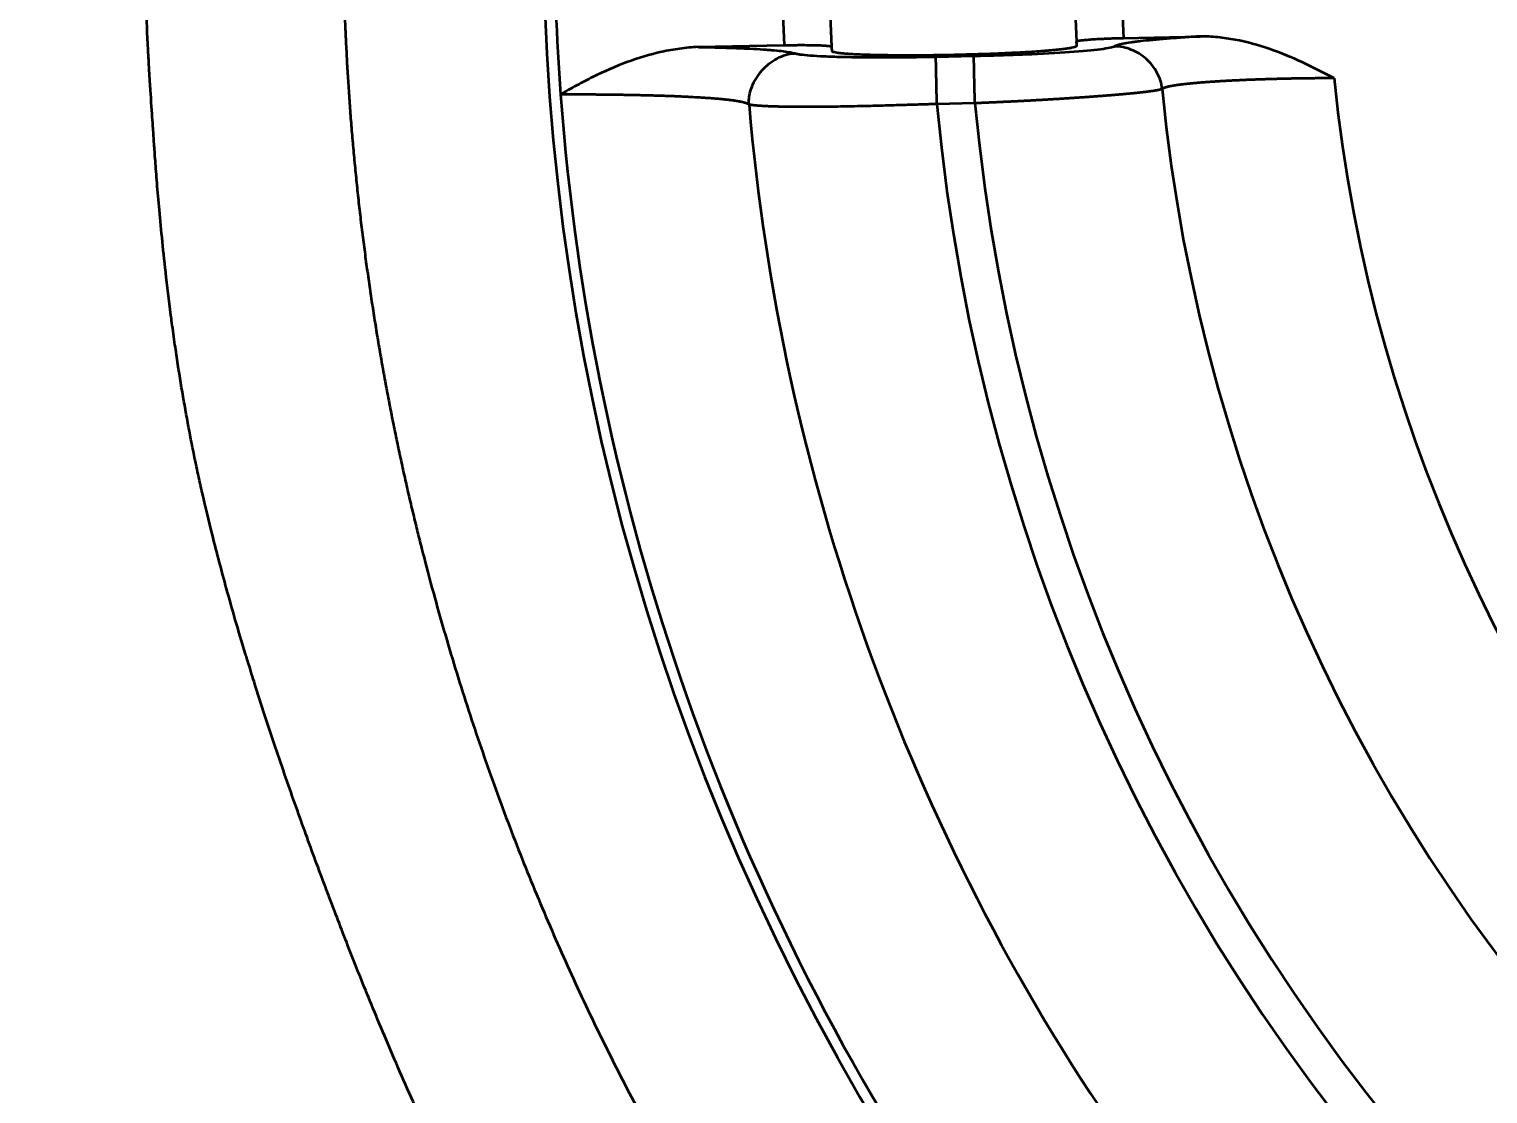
# Model space of a CAD drawing. Header units: millimetres. Extents: x -742 to 742, y -525 to 525.
# Drawn here: x -365.66 to -319.22, y 110.89 to 144.8 of the extents above; entities that cross this region are included whole.
import ezdxf

# ---------------------------------------------------------------- set-up
doc = ezdxf.new("R2010")
doc.units = ezdxf.units.MM
doc.layers.get('0').update_dxf_attribs({"lineweight": 18})
doc.layers.add('尺寸线层', color=3, linetype='Continuous', lineweight=18)
doc.layers.add('粗实线层', color=7, linetype='Continuous', lineweight=35)
doc.styles.add('标准', font='', dxfattribs={"width": 0.667})
doc.styles.get('标准').set_extended_font_data('宋体')
doc.dimstyles.new('标准', dxfattribs={"dimscale": 3, "dimtxt": 3.5, "dimasz": 4, "dimexe": 2, "dimexo": 0, "dimtad": 1, "dimdsep": 46, "dimtxsty": '标准', "dimblk": '_CAXARROW', "dimcen": 0, "dimdle": 6, "dimazin": 2, "dimtfac": 0.707107, "dimtdec": 3, "dimtmove": 2, "dimatfit": 3, "dimfxl": 1, "dimfrac": 2, "dimtolj": 1, "dimarcsym": 1})

# ---------------------------------------------------------------- blocks, each defined once
blk = doc.blocks.new('*X10')
at = {"layer": '尺寸线层', "color": 0, "lineweight": 18}
blk.add_line((-474.916, -11.807), (-474.916, -103.314), dxfattribs=at)
at = {"layer": '尺寸线层', "color": 0, "lineweight": 18, "insert": (-481.954, -93.015), "char_height": 10.5, "width": 41.19614, "attachment_point": 5, "rotation": 90, "line_spacing_factor": 1.15057, "style": '标准'}
blk.add_mtext('\\T1.1;-200', dxfattribs=at)
blk = doc.blocks.new('_CAXARROW')
blk.add_hatch(color=0).paths.add_polyline_path([(0, 0), (-1, 0.125), (-1, -0.125)], flags=0)

msp = doc.modelspace()

# ---------------------------------------------------------------- linework, layer by layer
at = {"layer": '粗实线层'}
for p, q in [((-330.818, 144.52), (-328.379, 144.571)), ((-344.37, 144.234), (-341.62, 144.292)), ((-335.585, 143.94), (-336.794, 143.914)), ((-335.553, 142.442), (-336.763, 142.417))]:
    msp.add_line(p, q, dxfattribs=at)
for centre, radius, start, end in [((-274.93, 148.179), 74.366, 145.39137, 214.60863), ((-274.93, 148.179), 74.015, 175.82604, 184.23168), ((-274.93, 147.551), 66.77, 176.13891, 182.79768), ((-274.93, 147.551), 65.27, 175.99849, 182.90321), ((-274.93, 147.551), 57.47, 175.55819, 183.13304), ((-274.93, 147.551), 55.97, 175.5401, 183.1041), ((-274.93, 148.179), 49.433, 185.7365, 264.1572), ((-274.93, 148.179), 74.015, 184.23168, 214.60864), ((-274.93, 148.179), 54.914, 185.5189, 264.4437), ((-274.93, 148.179), 68.058, 184.86817, 214.60869), ((-274.93, 148.179), 62.101, 185.32368, 264.6836), ((-274.93, 148.179), 60.894, 185.4054, 264.59313)]:
    msp.add_arc(centre, radius, start, end, dxfattribs=at)
for points, degree, knots in [([(-353.191, 110.093), (-353.531, 110.841), (-353.846, 111.557), (-354.429, 112.92), (-354.698, 113.568), (-355.194, 114.793), (-355.422, 115.371), (-355.737, 116.184), (-355.838, 116.445), (-355.982, 116.825), (-356.053, 117.011), (-356.133, 117.222), (-356.172, 117.326), (-356.192, 117.378), (-356.402, 117.938), (-356.602, 118.476), (-357.015, 119.612), (-357.228, 120.21), (-357.664, 121.465), (-357.887, 122.123), (-358.225, 123.157), (-358.339, 123.509), (-358.51, 124.049), (-358.595, 124.323), (-358.695, 124.646), (-358.745, 124.809), (-358.77, 124.891), (-359.011, 125.682), (-359.202, 126.343), (-359.54, 127.569), (-359.688, 128.134), (-359.947, 129.163), (-360.058, 129.629), (-360.2, 130.251), (-360.243, 130.446), (-360.303, 130.719), (-360.331, 130.851), (-360.362, 130.997), (-360.377, 131.068), (-360.383, 131.098), (-360.522, 131.768), (-360.654, 132.466), (-360.848, 133.614), (-360.911, 134.014), (-361.004, 134.639), (-361.05, 134.958), (-361.102, 135.341), (-361.128, 135.535), (-361.141, 135.633), (-361.147, 135.682), (-361.212, 136.186), (-361.316, 137.047), (-361.437, 138.187), (-361.53, 139.177), (-361.601, 140.015), (-361.653, 140.701), (-361.69, 141.236), (-361.707, 141.49), (-361.717, 141.643), (-361.721, 141.71), (-361.725, 141.772), (-361.727, 141.799), (-361.728, 141.811), (-361.728, 141.817), (-361.744, 142.046), (-361.766, 142.353), (-361.804, 142.94), (-361.818, 143.157), (-361.839, 143.513), (-361.85, 143.7), (-361.862, 143.93), (-361.869, 144.049), (-361.872, 144.11), (-361.874, 144.14), (-361.9, 144.657), (-361.918, 145.1), (-361.936, 145.697), (-361.941, 145.886), (-361.946, 146.151), (-361.949, 146.28), (-361.951, 146.423), (-361.951, 146.493), (-361.952, 146.527), (-361.952, 146.544), (-361.956, 147.01), (-361.956, 147.683), (-361.944, 148.467), (-361.935, 148.86), (-361.929, 149.056), (-361.927, 149.154), (-361.925, 149.203), (-361.924, 149.227), (-361.91, 149.682), (-361.898, 150.147), (-361.877, 150.896), (-361.87, 151.155), (-361.859, 151.556), (-361.853, 151.76), (-361.846, 152.004), (-361.842, 152.127), (-361.84, 152.189), (-361.839, 152.22), (-361.821, 152.826), (-361.8, 153.33), (-361.758, 154.195), (-361.737, 154.556), (-361.702, 155.136), (-361.687, 155.355), (-361.672, 155.576), (-361.668, 155.632), (-361.664, 155.69), (-361.663, 155.712), (-361.662, 155.726), (-361.661, 155.73), (-361.661, 155.731), (-361.661, 155.732), (-361.661, 155.732), (-361.661, 155.732), (-361.661, 155.732), (-361.661, 155.732), (-361.661, 155.732), (-361.64, 156.002), (-361.587, 156.605), (-361.511, 157.329), (-361.421, 158.113), (-361.369, 158.536), (-361.279, 159.215), (-361.231, 159.566), (-361.168, 159.995), (-361.136, 160.214), (-361.119, 160.325), (-361.11, 160.381), (-361.106, 160.409), (-361.104, 160.423), (-361.103, 160.43), (-361.102, 160.433), (-361.102, 160.435), (-361.102, 160.436), (-361.102, 160.436), (-361.102, 160.436), (-360.914, 161.664), (-360.714, 162.807), (-360.312, 164.927), (-360.109, 165.903), (-359.863, 167.021), (-359.808, 167.267), (-359.753, 167.509), (-359.746, 167.539), (-359.745, 167.543), (-359.745, 167.544), (-359.745, 167.545), (-359.745, 167.546), (-359.744, 167.549), (-359.741, 167.561), (-359.735, 167.59), (-359.713, 167.686), (-359.661, 167.914), (-359.481, 168.683), (-359.037, 170.498), (-358.582, 172.161), (-358.096, 173.816), (-357.908, 174.435), (-357.711, 175.06), (-357.687, 175.138), (-357.684, 175.148), (-357.683, 175.149), (-357.683, 175.15), (-357.683, 175.15), (-357.683, 175.15), (-357.683, 175.15), (-357.682, 175.152), (-357.681, 175.155), (-357.678, 175.166), (-357.67, 175.191), (-357.641, 175.282), (-357.612, 175.373), (-357.536, 175.606), (-357.421, 175.961), (-357.198, 176.619), (-356.925, 177.403), (-356.597, 178.313), (-356.209, 179.345), (-355.908, 180.114), (-355.726, 180.568), (-355.703, 180.626), (-355.68, 180.684), (-355.677, 180.691), (-355.676, 180.692), (-355.676, 180.693), (-355.676, 180.694), (-355.675, 180.697), (-355.672, 180.703), (-355.663, 180.726), (-355.641, 180.78), (-355.567, 180.962), (-355.396, 181.382), (-355.243, 181.747), (-354.948, 182.448), (-354.762, 182.875), (-354.419, 183.653), (-354.261, 184.003), (-353.976, 184.628), (-353.848, 184.902), (-353.626, 185.375), (-353.437, 185.774), (-353.255, 186.148), (-353.205, 186.251), (-353.198, 186.265)], 3, [0, 0, 0, 0, 0.000481, 0.000481, 0.000962, 0.000962, 0.001443, 0.001443, 0.001684, 0.001684, 0.001804, 0.001804, 0.001894, 0.001894, 0.001894, 0.002405, 0.002405, 0.002886, 0.002886, 0.003367, 0.003367, 0.003608, 0.003608, 0.003728, 0.003728, 0.003818, 0.003818, 0.003818, 0.004329, 0.004329, 0.00481, 0.00481, 0.005291, 0.005291, 0.005532, 0.005532, 0.005652, 0.005652, 0.005742, 0.005742, 0.005742, 0.006734, 0.006734, 0.007215, 0.007215, 0.007456, 0.007576, 0.007576, 0.007666, 0.007666, 0.007666, 0.008177, 0.008658, 0.009139, 0.00962, 0.010101, 0.010582, 0.011064, 0.011064, 0.011304, 0.011424, 0.011424, 0.011514, 0.011514, 0.011514, 0.012507, 0.012507, 0.012988, 0.012988, 0.013228, 0.013348, 0.013348, 0.013439, 0.013439, 0.013439, 0.014431, 0.014431, 0.014912, 0.014912, 0.015152, 0.015272, 0.015272, 0.015363, 0.015363, 0.015363, 0.016355, 0.016836, 0.017076, 0.017197, 0.017197, 0.017287, 0.017287, 0.017287, 0.018279, 0.018279, 0.01876, 0.01876, 0.019, 0.019121, 0.019121, 0.019211, 0.019211, 0.019211, 0.019722, 0.019722, 0.020203, 0.020203, 0.020684, 0.020684, 0.020924, 0.020924, 0.021045, 0.021045, 0.021135, 0.021135, 0.021135, 0.021646, 0.022127, 0.022608, 0.022608, 0.023089, 0.023089, 3.963623, 7.904157, 7.904157, 11.844691, 11.844691, 13.814958, 14.800092, 15.292658, 15.538942, 15.662083, 15.723654, 15.75444, 15.769832, 15.777529, 15.781377, 15.783301, 15.783301, 15.785225, 15.785225, 23.666293, 23.666293, 31.547362, 31.547362, 33.517629, 33.763912, 33.794698, 33.798546, 33.798546, 33.802394, 33.802394, 33.81009, 33.825483, 33.887054, 34.010195, 34.502762, 35.487896, 39.42843, 47.309498, 47.309498, 51.250032, 51.742599, 51.80417, 51.811866, 51.812828, 51.812828, 51.81379, 51.81379, 51.815714, 51.819563, 51.834955, 51.865741, 51.988882, 52.235166, 53.220299, 53.220299, 55.190566, 57.160834, 59.131101, 61.101368, 63.071635, 65.041902, 65.041902, 65.288185, 65.318971, 65.322819, 65.322819, 65.324743, 65.324743, 65.326667, 65.334363, 65.349756, 65.411327, 65.534469, 66.027035, 67.012169, 67.012169, 68.982436, 68.982436, 70.952703, 70.952703, 72.92297, 72.92297, 74.893237, 76.863504, 78.833771, 78.833771, 78.833771, 78.833771]), ([(-345.907, 186.666), (-350.687, 177.865), (-353.168, 168.097), (-354.406, 163.22), (-355.035, 158.228), (-355.669, 153.202), (-355.669, 148.177), (-355.668, 143.153), (-355.034, 138.125), (-354.403, 133.131), (-353.165, 128.257), (-350.682, 118.487), (-345.901, 109.69)], 2, [0, 0, 0, 20.055684, 20.055684, 30.083526, 30.083526, 40.111369, 40.111369, 50.139211, 50.139211, 60.167053, 60.167053, 80.222737, 80.222737, 80.222737]), ([(-332.314, 144.41), (-332.314, 144.415), (-332.305, 144.42), (-332.277, 144.428), (-332.265, 144.431), (-332.244, 144.435), (-332.236, 144.437), (-332.22, 144.439), (-332.211, 144.441), (-332.164, 144.448), (-332.119, 144.453), (-332.051, 144.46), (-332.037, 144.461), (-332.008, 144.464), (-331.992, 144.465), (-331.946, 144.469), (-331.913, 144.472), (-331.809, 144.48), (-331.734, 144.484), (-331.632, 144.49), (-331.611, 144.491), (-331.568, 144.493), (-331.547, 144.495), (-331.482, 144.498), (-331.394, 144.502), (-331.302, 144.506), (-331.232, 144.508), (-331.208, 144.509), (-331.16, 144.511), (-331.136, 144.511), (-331.015, 144.515), (-330.917, 144.518), (-330.818, 144.52)], 3, [0, 0, 0, 0, 0.188213, 0.188213, 0.282319, 0.282319, 0.329372, 0.329372, 0.376426, 0.376426, 0.564638, 0.564638, 0.611692, 0.611692, 0.658745, 0.658745, 0.752851, 0.752851, 0.941064, 0.941064, 0.988117, 0.988117, 1.035171, 1.035171, 1.129277, 1.223383, 1.223383, 1.270437, 1.270437, 1.31749, 1.31749, 1.505703, 1.505703, 1.505703, 1.505703]), ([(-328.379, 144.571), (-328.429, 144.568), (-328.526, 144.562), (-328.718, 144.55), (-329.04, 144.528), (-329.464, 144.495), (-329.909, 144.456), (-330.226, 144.422), (-330.447, 144.395), (-330.644, 144.368), (-330.849, 144.333), (-330.993, 144.299), (-331.072, 144.272), (-331.099, 144.258), (-331.109, 144.251)], 3, [0, 0, 0, 0, 0.086123, 0.172245, 0.34449, 0.688981, 1.033471, 1.377962, 1.550207, 1.722452, 2.066943, 2.411433, 2.583679, 2.755924, 2.755924, 2.755924, 2.755924]), ([(-324.115, 143.238), (-324.282, 143.327), (-324.62, 143.502), (-325.302, 143.835), (-326.174, 144.195), (-327.075, 144.443), (-327.812, 144.553), (-328.189, 144.571), (-328.379, 144.571)], 3, [0, 0, 0, 0, 0.564284, 1.128569, 2.257137, 3.385706, 3.94999, 4.514275, 4.514275, 4.514275, 4.514275]), ([(-344.37, 144.234), (-344.566, 144.224), (-344.954, 144.188), (-345.716, 144.05), (-346.644, 143.769), (-347.537, 143.374), (-348.146, 143.056), (-348.489, 142.865), (-348.658, 142.767), (-348.743, 142.717)], 3, [0, 0, 0, 0, 0.584313, 1.168627, 2.337253, 3.50588, 4.090193, 4.38235, 4.674507, 4.674507, 4.674507, 4.674507]), ([(-344.37, 144.234), (-344.316, 144.233), (-344.209, 144.231), (-344.002, 144.226), (-343.652, 144.218), (-343.191, 144.204), (-342.703, 144.183), (-342.352, 144.163), (-342.104, 144.145), (-341.879, 144.126), (-341.641, 144.1), (-341.46, 144.071), (-341.351, 144.047), (-341.309, 144.034), (-341.29, 144.027)], 3, [0, 0, 0, 0, 0.096613, 0.193226, 0.386452, 0.772903, 1.159355, 1.545806, 1.739032, 1.932258, 2.31871, 2.705161, 2.898387, 3.091613, 3.091613, 3.091613, 3.091613]), ([(-342.743, 142.403), (-342.746, 142.451), (-342.748, 142.546), (-342.727, 142.738), (-342.63, 143.072), (-342.349, 143.515), (-341.939, 143.843), (-341.574, 143.994), (-341.385, 144.024), (-341.29, 144.027)], 3, [0, 0, 0, 0, 0.14944, 0.29888, 0.597759, 1.195518, 1.793277, 2.092157, 2.391036, 2.391036, 2.391036, 2.391036]), ([(-341.62, 144.292), (-341.521, 144.294), (-341.424, 144.295), (-341.28, 144.297), (-341.232, 144.297), (-341.162, 144.298), (-341.138, 144.298), (-341.091, 144.298), (-341.068, 144.298), (-340.955, 144.298), (-340.868, 144.297), (-340.766, 144.296), (-340.746, 144.295), (-340.707, 144.295), (-340.687, 144.294), (-340.63, 144.293), (-340.593, 144.292), (-340.489, 144.289), (-340.427, 144.286), (-340.358, 144.282), (-340.345, 144.282), (-340.319, 144.28), (-340.307, 144.279), (-340.272, 144.276), (-340.23, 144.273), (-340.197, 144.268), (-340.175, 144.265), (-340.169, 144.264), (-340.156, 144.262), (-340.151, 144.261), (-340.126, 144.255), (-340.116, 144.25), (-340.116, 144.245)], 3, [0, 0, 0, 0, 0.188769, 0.188769, 0.283153, 0.283153, 0.330346, 0.330346, 0.377538, 0.377538, 0.566307, 0.566307, 0.613499, 0.613499, 0.660691, 0.660691, 0.755076, 0.755076, 0.943845, 0.943845, 0.991037, 0.991037, 1.038229, 1.038229, 1.132613, 1.226998, 1.226998, 1.27419, 1.27419, 1.321382, 1.321382, 1.510151, 1.510151, 1.510151, 1.510151]), ([(-336.794, 143.914), (-337.071, 143.909), (-337.621, 143.9), (-338.413, 143.895), (-339.149, 143.898), (-339.807, 143.909), (-340.367, 143.928), (-340.812, 143.955), (-341.08, 143.982), (-341.206, 144.004), (-341.261, 144.017), (-341.281, 144.024), (-341.29, 144.027)], 3, [0, 0, 0, 0, 0.562948, 1.125895, 1.688843, 2.251791, 2.814738, 3.377686, 3.940634, 4.222107, 4.362844, 4.503581, 4.503581, 4.503581, 4.503581]), ([(-340.109, 144.113), (-340.109, 144.106), (-340.102, 144.099), (-340.076, 144.087), (-340.038, 144.074), (-339.976, 144.063), (-339.929, 144.056), (-339.919, 144.054), (-339.899, 144.052), (-339.889, 144.05), (-339.856, 144.046), (-339.833, 144.044), (-339.759, 144.036), (-339.649, 144.026), (-339.518, 144.017), (-339.412, 144.011), (-339.357, 144.008), (-339.298, 144.006), (-339.259, 144.004), (-339.238, 144.003), (-339.136, 143.999), (-338.964, 143.992), (-338.682, 143.985), (-338.477, 143.981), (-338.343, 143.979), (-338.317, 143.979), (-338.262, 143.978), (-338.235, 143.978), (-338.152, 143.977), (-338.096, 143.977), (-337.927, 143.976), (-337.697, 143.975), (-337.458, 143.975), (-337.275, 143.976), (-337.213, 143.977), (-337.088, 143.978), (-337.025, 143.978), (-336.836, 143.98), (-336.71, 143.982), (-336.457, 143.986), (-336.33, 143.988), (-336.076, 143.994), (-335.948, 143.997), (-335.756, 144.002), (-335.692, 144.003), (-335.565, 144.007), (-335.502, 144.009), (-335.315, 144.015), (-335.068, 144.023), (-334.828, 144.033), (-334.651, 144.04), (-334.593, 144.043), (-334.506, 144.047), (-334.477, 144.048), (-334.419, 144.051), (-334.277, 144.058), (-334.031, 144.071), (-333.827, 144.083), (-333.63, 144.096), (-333.535, 144.102), (-333.422, 144.111), (-333.399, 144.112), (-333.355, 144.116), (-333.29, 144.121), (-333.227, 144.126), (-333.106, 144.136), (-332.955, 144.15), (-332.824, 144.164), (-332.734, 144.175), (-332.705, 144.179), (-332.651, 144.186), (-332.625, 144.19), (-332.552, 144.2), (-332.466, 144.215), (-332.405, 144.229), (-332.368, 144.24), (-332.357, 144.243), (-332.339, 144.25), (-332.331, 144.254), (-332.312, 144.264), (-332.306, 144.271), (-332.307, 144.278)], 3, [0, 0, 0, 0, 0.245147, 0.245147, 0.490294, 0.735441, 0.735441, 0.796727, 0.796727, 0.858014, 0.858014, 0.980587, 0.980587, 1.225734, 1.470881, 1.470881, 1.593455, 1.654741, 1.654741, 1.716028, 1.716028, 1.961175, 2.206322, 2.451469, 2.451469, 2.512755, 2.512755, 2.574042, 2.574042, 2.696615, 2.696615, 2.941762, 3.186909, 3.186909, 3.309482, 3.309482, 3.432056, 3.432056, 3.677203, 3.677203, 3.92235, 3.92235, 4.167496, 4.167496, 4.29007, 4.29007, 4.412643, 4.412643, 4.65779, 4.902937, 4.902937, 5.02551, 5.02551, 5.086797, 5.086797, 5.148084, 5.393231, 5.638378, 5.638378, 5.883524, 5.883524, 5.944811, 5.944811, 6.006098, 6.128671, 6.128671, 6.373818, 6.618965, 6.618965, 6.741538, 6.741538, 6.864112, 6.864112, 7.109259, 7.354406, 7.354406, 7.476979, 7.476979, 7.599552, 7.599552, 7.844699, 7.844699, 7.844699, 7.844699]), ([(-331.109, 144.251), (-331.132, 144.236), (-331.23, 144.205), (-331.627, 144.141), (-332.464, 144.064), (-333.656, 144), (-334.736, 143.961), (-335.301, 143.946), (-335.585, 143.94)], 3, [0, 0, 0, 0, 0.56177, 1.12354, 2.24708, 3.37062, 3.93239, 4.49416, 4.49416, 4.49416, 4.49416]), ([(-336.764, 142.417), (-336.765, 142.512), (-336.769, 142.7), (-336.776, 143.06), (-336.784, 143.459), (-336.792, 143.803), (-336.794, 143.905), (-336.794, 143.914)], 3, [0, 0, 0, 0, 0.187237, 0.37448, 0.748965, 1.123451, 1.497936, 1.497936, 1.497936, 1.497936]), ([(-335.553, 142.442), (-335.555, 142.537), (-335.557, 142.632), (-335.561, 142.819), (-335.563, 142.91), (-335.567, 143.086), (-335.568, 143.171), (-335.572, 143.331), (-335.573, 143.406), (-335.576, 143.544), (-335.578, 143.606), (-335.58, 143.717), (-335.581, 143.765), (-335.583, 143.844), (-335.583, 143.876), (-335.584, 143.921), (-335.585, 143.935), (-335.585, 143.94)], 3, [0, 0, 0, 0, 0.187243, 0.187243, 0.374486, 0.374486, 0.561728, 0.561728, 0.748971, 0.748971, 0.936214, 0.936214, 1.123457, 1.123457, 1.3107, 1.3107, 1.497942, 1.497942, 1.497942, 1.497942]), ([(-324.115, 143.238), (-324.127, 143.238), (-324.152, 143.238), (-324.189, 143.238), (-324.226, 143.238), (-324.264, 143.238), (-324.301, 143.238), (-324.338, 143.238), (-324.375, 143.237), (-324.412, 143.237), (-324.449, 143.237), (-324.487, 143.237), (-324.524, 143.237), (-324.561, 143.237), (-324.598, 143.236), (-324.635, 143.236), (-324.672, 143.236), (-324.709, 143.236), (-324.746, 143.235), (-324.783, 143.235), (-324.82, 143.235), (-324.857, 143.234), (-324.894, 143.234), (-324.931, 143.233), (-324.968, 143.233), (-325.004, 143.232), (-325.041, 143.232), (-325.078, 143.231), (-325.115, 143.231), (-325.151, 143.23), (-325.188, 143.23), (-325.224, 143.229), (-325.261, 143.229), (-325.297, 143.228), (-325.334, 143.228), (-325.37, 143.227), (-325.407, 143.226), (-325.443, 143.226), (-325.479, 143.225), (-325.515, 143.224), (-325.551, 143.223), (-325.587, 143.223), (-325.623, 143.222), (-325.659, 143.221), (-325.695, 143.22), (-325.731, 143.22), (-325.767, 143.219), (-325.802, 143.218), (-325.838, 143.217), (-325.873, 143.216), (-325.909, 143.215), (-325.944, 143.214), (-325.979, 143.213), (-326.014, 143.213), (-326.05, 143.212), (-326.085, 143.211), (-326.119, 143.21), (-326.154, 143.209), (-326.189, 143.208), (-326.224, 143.207), (-326.258, 143.205), (-326.293, 143.204), (-326.327, 143.203), (-326.361, 143.202), (-326.396, 143.201), (-326.43, 143.2), (-326.464, 143.199), (-326.497, 143.198), (-326.531, 143.196), (-326.565, 143.195), (-326.598, 143.194), (-326.632, 143.193), (-326.665, 143.192), (-326.698, 143.19), (-326.732, 143.189), (-326.764, 143.188), (-326.797, 143.187), (-326.83, 143.185), (-326.863, 143.184), (-326.895, 143.183), (-326.928, 143.181), (-326.96, 143.18), (-326.992, 143.178), (-327.024, 143.177), (-327.056, 143.176), (-327.087, 143.174), (-327.119, 143.173), (-327.151, 143.171), (-327.182, 143.17), (-327.213, 143.168), (-327.244, 143.167), (-327.275, 143.165), (-327.306, 143.164), (-327.336, 143.162), (-327.367, 143.161), (-327.397, 143.159), (-327.427, 143.158), (-327.457, 143.156), (-327.487, 143.155), (-327.517, 143.153), (-327.546, 143.151), (-327.576, 143.15), (-327.605, 143.148), (-327.634, 143.147), (-327.663, 143.145), (-327.692, 143.143), (-327.72, 143.142), (-327.749, 143.14), (-327.777, 143.138), (-327.805, 143.136), (-327.833, 143.135), (-327.861, 143.133), (-327.888, 143.131), (-327.916, 143.129), (-327.943, 143.128), (-327.97, 143.126), (-327.997, 143.124), (-328.023, 143.122), (-328.05, 143.12), (-328.076, 143.119), (-328.102, 143.117), (-328.128, 143.115), (-328.154, 143.113), (-328.18, 143.111), (-328.205, 143.109), (-328.23, 143.107), (-328.255, 143.106), (-328.28, 143.104), (-328.305, 143.102), (-328.329, 143.1), (-328.353, 143.098), (-328.377, 143.096), (-328.401, 143.094), (-328.425, 143.092), (-328.448, 143.09), (-328.471, 143.088), (-328.494, 143.086), (-328.517, 143.084), (-328.54, 143.082), (-328.562, 143.08), (-328.584, 143.078), (-328.606, 143.076), (-328.628, 143.074), (-328.65, 143.072), (-328.671, 143.07), (-328.692, 143.068), (-328.713, 143.066), (-328.734, 143.063), (-328.754, 143.061), (-328.774, 143.059), (-328.795, 143.057), (-328.814, 143.055), (-328.834, 143.053), (-328.853, 143.051), (-328.872, 143.049), (-328.891, 143.046), (-328.91, 143.044), (-328.928, 143.042), (-328.947, 143.04), (-328.965, 143.038), (-328.982, 143.036), (-329, 143.033), (-329.017, 143.031), (-329.034, 143.029), (-329.051, 143.027), (-329.068, 143.024), (-329.084, 143.022), (-329.1, 143.02), (-329.116, 143.018), (-329.132, 143.015), (-329.147, 143.013), (-329.162, 143.011), (-329.177, 143.009), (-329.192, 143.006), (-329.206, 143.004), (-329.221, 143.002), (-329.235, 142.999), (-329.248, 142.997), (-329.262, 142.995), (-329.275, 142.992), (-329.288, 142.99), (-329.301, 142.988), (-329.313, 142.985), (-329.325, 142.983), (-329.337, 142.981), (-329.349, 142.978), (-329.36, 142.976), (-329.372, 142.974), (-329.383, 142.971), (-329.393, 142.969), (-329.404, 142.966), (-329.414, 142.964), (-329.424, 142.962), (-329.433, 142.959), (-329.443, 142.957), (-329.452, 142.954), (-329.461, 142.952), (-329.469, 142.95), (-329.478, 142.947), (-329.486, 142.945), (-329.494, 142.942), (-329.501, 142.94), (-329.509, 142.937), (-329.516, 142.935), (-329.522, 142.932), (-329.529, 142.93), (-329.535, 142.927), (-329.541, 142.925), (-329.547, 142.922), (-329.552, 142.92), (-329.558, 142.917), (-329.563, 142.915), (-329.567, 142.912), (-329.572, 142.91), (-329.576, 142.907), (-329.58, 142.905), (-329.583, 142.902), (-329.586, 142.9), (-329.588, 142.898), (-329.589, 142.897)], 3, [0, 0, 0, 0, 0.024926, 0.049856, 0.074788, 0.099724, 0.124663, 0.149605, 0.17455, 0.199499, 0.22445, 0.249405, 0.274363, 0.299325, 0.324289, 0.349257, 0.374228, 0.399202, 0.42418, 0.44916, 0.474145, 0.499132, 0.524123, 0.549117, 0.574114, 0.599115, 0.624119, 0.649126, 0.674137, 0.699151, 0.724168, 0.749189, 0.774213, 0.799241, 0.824272, 0.849306, 0.874344, 0.899385, 0.92443, 0.949478, 0.97453, 0.999585, 1.024644, 1.049706, 1.074771, 1.099841, 1.124913, 1.149989, 1.175069, 1.200153, 1.225239, 1.25033, 1.275424, 1.300522, 1.325623, 1.350728, 1.375836, 1.400949, 1.426064, 1.451184, 1.476307, 1.501434, 1.526564, 1.551699, 1.576837, 1.601978, 1.627124, 1.652273, 1.677426, 1.702583, 1.727743, 1.752908, 1.778076, 1.803248, 1.828424, 1.853603, 1.878787, 1.903974, 1.929165, 1.95436, 1.979559, 2.004762, 2.029969, 2.05518, 2.080395, 2.105614, 2.130836, 2.156063, 2.181294, 2.206528, 2.231767, 2.25701, 2.282257, 2.307507, 2.332762, 2.358021, 2.383285, 2.408552, 2.433823, 2.459099, 2.484378, 2.509662, 2.53495, 2.560243, 2.585539, 2.61084, 2.636145, 2.661454, 2.686767, 2.712085, 2.737407, 2.762733, 2.788063, 2.813398, 2.838738, 2.864081, 2.889429, 2.914781, 2.940138, 2.965499, 2.990865, 3.016235, 3.041609, 3.066988, 3.092371, 3.117759, 3.143152, 3.168549, 3.19395, 3.219356, 3.244767, 3.270182, 3.295602, 3.321026, 3.346455, 3.371889, 3.397327, 3.42277, 3.448217, 3.47367, 3.499127, 3.524588, 3.550055, 3.575526, 3.601002, 3.626483, 3.651968, 3.677459, 3.702954, 3.728454, 3.753959, 3.779469, 3.804984, 3.830503, 3.856028, 3.881557, 3.907091, 3.932631, 3.958175, 3.983724, 4.009279, 4.034838, 4.060403, 4.085972, 4.111547, 4.137126, 4.162711, 4.188301, 4.213896, 4.239496, 4.265101, 4.290711, 4.316327, 4.341948, 4.367574, 4.393205, 4.418842, 4.444484, 4.470131, 4.495783, 4.521441, 4.547104, 4.572772, 4.598446, 4.624125, 4.64981, 4.675499, 4.701195, 4.726896, 4.752602, 4.778313, 4.804031, 4.829753, 4.855481, 4.881215, 4.906954, 4.932699, 4.958449, 4.984205, 5.009967, 5.035734, 5.061507, 5.087285, 5.113069, 5.138859, 5.164655, 5.190456, 5.216263, 5.242075, 5.267894, 5.293718, 5.319548, 5.345383, 5.371225, 5.397072, 5.422926, 5.448785, 5.474649, 5.50052, 5.50052, 5.50052, 5.50052]), ([(-342.743, 142.403), (-342.744, 142.404), (-342.747, 142.406), (-342.753, 142.409), (-342.759, 142.412), (-342.766, 142.415), (-342.773, 142.419), (-342.782, 142.422), (-342.791, 142.426), (-342.801, 142.43), (-342.812, 142.435), (-342.825, 142.439), (-342.839, 142.444), (-342.853, 142.449), (-342.87, 142.453), (-342.888, 142.458), (-342.907, 142.464), (-342.928, 142.469), (-342.951, 142.474), (-342.975, 142.48), (-343.002, 142.486), (-343.03, 142.491), (-343.061, 142.497), (-343.094, 142.503), (-343.13, 142.509), (-343.168, 142.515), (-343.208, 142.521), (-343.251, 142.528), (-343.298, 142.534), (-343.347, 142.54), (-343.399, 142.546), (-343.454, 142.553), (-343.513, 142.559), (-343.575, 142.565), (-343.641, 142.572), (-343.71, 142.578), (-343.783, 142.584), (-343.86, 142.59), (-343.941, 142.597), (-344.026, 142.603), (-344.116, 142.609), (-344.209, 142.615), (-344.307, 142.621), (-344.41, 142.627), (-344.517, 142.633), (-344.629, 142.639), (-344.734, 142.645), (-344.83, 142.649), (-344.916, 142.653), (-345.003, 142.657), (-345.091, 142.661), (-345.179, 142.664), (-345.268, 142.667), (-345.357, 142.671), (-345.447, 142.674), (-345.537, 142.677), (-345.627, 142.68), (-345.718, 142.682), (-345.808, 142.685), (-345.899, 142.687), (-345.99, 142.69), (-346.081, 142.692), (-346.172, 142.694), (-346.263, 142.696), (-346.354, 142.698), (-346.445, 142.7), (-346.536, 142.701), (-346.627, 142.703), (-346.717, 142.704), (-346.807, 142.706), (-346.897, 142.707), (-346.986, 142.709), (-347.075, 142.71), (-347.164, 142.711), (-347.253, 142.712), (-347.34, 142.713), (-347.428, 142.714), (-347.515, 142.714), (-347.601, 142.715), (-347.687, 142.716), (-347.772, 142.716), (-347.857, 142.717), (-347.941, 142.717), (-348.024, 142.717), (-348.107, 142.718), (-348.189, 142.718), (-348.27, 142.718), (-348.351, 142.718), (-348.431, 142.718), (-348.51, 142.718), (-348.588, 142.718), (-348.666, 142.718), (-348.717, 142.717), (-348.743, 142.717)], 3, [0, 0, 0, 0, 0.025611, 0.0531, 0.082468, 0.113714, 0.146837, 0.181839, 0.21872, 0.257478, 0.298115, 0.34063, 0.385023, 0.431295, 0.479445, 0.529473, 0.58138, 0.635164, 0.690828, 0.74837, 0.80779, 0.869088, 0.932266, 0.997321, 1.064255, 1.133068, 1.20376, 1.27633, 1.350779, 1.427106, 1.505313, 1.585398, 1.667362, 1.751205, 1.836928, 1.924529, 2.01401, 2.10537, 2.198609, 2.293728, 2.390726, 2.489604, 2.590361, 2.692999, 2.797516, 2.903914, 3.012191, 3.090222, 3.167694, 3.244608, 3.320964, 3.396762, 3.472001, 3.546682, 3.620805, 3.69437, 3.767376, 3.839824, 3.911714, 3.983045, 4.053819, 4.124034, 4.19369, 4.262789, 4.331329, 4.39931, 4.466734, 4.533599, 4.599906, 4.665654, 4.730844, 4.795476, 4.859549, 4.923064, 4.986021, 5.048419, 5.110259, 5.17154, 5.232264, 5.292429, 5.352035, 5.411084, 5.469574, 5.527505, 5.584879, 5.641694, 5.697951, 5.753649, 5.80879, 5.863372, 5.917396, 5.970862, 6.02377, 6.02377, 6.02377, 6.02377]), ([(-329.589, 142.897), (-329.591, 142.897), (-329.593, 142.896), (-329.596, 142.894), (-329.6, 142.892), (-329.604, 142.891), (-329.608, 142.889), (-329.613, 142.887), (-329.618, 142.885), (-329.623, 142.884), (-329.629, 142.882), (-329.634, 142.88), (-329.64, 142.878), (-329.647, 142.876), (-329.653, 142.875), (-329.66, 142.873), (-329.667, 142.871), (-329.675, 142.869), (-329.682, 142.867), (-329.69, 142.865), (-329.698, 142.864), (-329.707, 142.862), (-329.716, 142.86), (-329.725, 142.858), (-329.734, 142.856), (-329.744, 142.854), (-329.754, 142.852), (-329.764, 142.85), (-329.775, 142.849), (-329.786, 142.847), (-329.797, 142.845), (-329.808, 142.843), (-329.82, 142.841), (-329.832, 142.839), (-329.844, 142.837), (-329.857, 142.835), (-329.869, 142.833), (-329.883, 142.831), (-329.896, 142.829), (-329.91, 142.827), (-329.924, 142.825), (-329.938, 142.823), (-329.953, 142.821), (-329.967, 142.819), (-329.983, 142.817), (-329.998, 142.815), (-330.014, 142.813), (-330.03, 142.81), (-330.046, 142.808), (-330.063, 142.806), (-330.08, 142.804), (-330.097, 142.802), (-330.114, 142.8), (-330.132, 142.798), (-330.15, 142.796), (-330.169, 142.793), (-330.187, 142.791), (-330.206, 142.789), (-330.226, 142.787), (-330.245, 142.785), (-330.265, 142.783), (-330.285, 142.78), (-330.306, 142.778), (-330.326, 142.776), (-330.347, 142.774), (-330.369, 142.771), (-330.39, 142.769), (-330.412, 142.767), (-330.434, 142.765), (-330.457, 142.762), (-330.479, 142.76), (-330.503, 142.758), (-330.526, 142.755), (-330.549, 142.753), (-330.573, 142.751), (-330.598, 142.749), (-330.622, 142.746), (-330.647, 142.744), (-330.672, 142.741), (-330.697, 142.739), (-330.723, 142.737), (-330.749, 142.734), (-330.775, 142.732), (-330.801, 142.73), (-330.828, 142.727), (-330.855, 142.725), (-330.882, 142.722), (-330.91, 142.72), (-330.938, 142.718), (-330.966, 142.715), (-330.994, 142.713), (-331.023, 142.71), (-331.052, 142.708), (-331.081, 142.705), (-331.111, 142.703), (-331.141, 142.7), (-331.171, 142.698), (-331.201, 142.695), (-331.232, 142.693), (-331.263, 142.69), (-331.294, 142.688), (-331.325, 142.685), (-331.357, 142.683), (-331.389, 142.68), (-331.421, 142.678), (-331.454, 142.675), (-331.487, 142.673), (-331.52, 142.67), (-331.553, 142.668), (-331.587, 142.665), (-331.62, 142.663), (-331.654, 142.66), (-331.689, 142.657), (-331.723, 142.655), (-331.758, 142.652), (-331.793, 142.65), (-331.829, 142.647), (-331.864, 142.645), (-331.9, 142.642), (-331.936, 142.639), (-331.972, 142.637), (-332.009, 142.634), (-332.046, 142.632), (-332.083, 142.629), (-332.12, 142.627), (-332.158, 142.624), (-332.195, 142.621), (-332.234, 142.619), (-332.272, 142.616), (-332.31, 142.614), (-332.349, 142.611), (-332.388, 142.608), (-332.427, 142.606), (-332.466, 142.603), (-332.506, 142.601), (-332.546, 142.598), (-332.586, 142.595), (-332.626, 142.593), (-332.667, 142.59), (-332.707, 142.588), (-332.748, 142.585), (-332.789, 142.582), (-332.831, 142.58), (-332.872, 142.577), (-332.914, 142.575), (-332.956, 142.572), (-332.998, 142.57), (-333.04, 142.567), (-333.083, 142.564), (-333.126, 142.562), (-333.168, 142.559), (-333.212, 142.557), (-333.255, 142.554), (-333.298, 142.552), (-333.342, 142.549), (-333.386, 142.547), (-333.43, 142.544), (-333.474, 142.542), (-333.518, 142.539), (-333.563, 142.537), (-333.608, 142.534), (-333.653, 142.532), (-333.698, 142.529), (-333.743, 142.527), (-333.788, 142.524), (-333.834, 142.522), (-333.879, 142.519), (-333.925, 142.517), (-333.971, 142.515), (-334.017, 142.512), (-334.063, 142.51), (-334.11, 142.507), (-334.156, 142.505), (-334.203, 142.503), (-334.25, 142.5), (-334.297, 142.498), (-334.344, 142.496), (-334.391, 142.493), (-334.438, 142.491), (-334.486, 142.489), (-334.533, 142.486), (-334.581, 142.484), (-334.629, 142.482), (-334.677, 142.48), (-334.725, 142.477), (-334.773, 142.475), (-334.821, 142.473), (-334.869, 142.471), (-334.917, 142.469), (-334.966, 142.467), (-335.014, 142.464), (-335.063, 142.462), (-335.112, 142.46), (-335.16, 142.458), (-335.209, 142.456), (-335.258, 142.454), (-335.307, 142.452), (-335.356, 142.45), (-335.405, 142.448), (-335.455, 142.446), (-335.504, 142.444), (-335.537, 142.443), (-335.553, 142.442)], 3, [0, 0, 0, 0, 0.026882, 0.053794, 0.080736, 0.107709, 0.134711, 0.161745, 0.188808, 0.215901, 0.243025, 0.27018, 0.297364, 0.324579, 0.351824, 0.3791, 0.406405, 0.433741, 0.461108, 0.488505, 0.515932, 0.54339, 0.570877, 0.598396, 0.625944, 0.653524, 0.681133, 0.708773, 0.736443, 0.764144, 0.791875, 0.819637, 0.847429, 0.875251, 0.903104, 0.930988, 0.958901, 0.986846, 1.014821, 1.042826, 1.070862, 1.098928, 1.127025, 1.155152, 1.18331, 1.211498, 1.239717, 1.267966, 1.296246, 1.324557, 1.352898, 1.38127, 1.409672, 1.438104, 1.466568, 1.495062, 1.523586, 1.552141, 1.580727, 1.609343, 1.63799, 1.666668, 1.695376, 1.724115, 1.752884, 1.781684, 1.810515, 1.839377, 1.868269, 1.897191, 1.926145, 1.955129, 1.984144, 2.013189, 2.042266, 2.071372, 2.10051, 2.129678, 2.158877, 2.188107, 2.217368, 2.246659, 2.275981, 2.305334, 2.334717, 2.364132, 2.393577, 2.423053, 2.452559, 2.482097, 2.511665, 2.541264, 2.570894, 2.600555, 2.630246, 2.659969, 2.689722, 2.719506, 2.749321, 2.779166, 2.809043, 2.83895, 2.868889, 2.898858, 2.928858, 2.958889, 2.988951, 3.019043, 3.049167, 3.079322, 3.109507, 3.139723, 3.169971, 3.200249, 3.230558, 3.260898, 3.29127, 3.321672, 3.352105, 3.382569, 3.413064, 3.44359, 3.474147, 3.504735, 3.535354, 3.566004, 3.596685, 3.627397, 3.65814, 3.688914, 3.719719, 3.750556, 3.781423, 3.812321, 3.843251, 3.874211, 3.905203, 3.936225, 3.967279, 3.998364, 4.02948, 4.060627, 4.091805, 4.123014, 4.154255, 4.185527, 4.216829, 4.248163, 4.279528, 4.310925, 4.342352, 4.373811, 4.4053, 4.436821, 4.468373, 4.499957, 4.531571, 4.563217, 4.594894, 4.626603, 4.658342, 4.690113, 4.721915, 4.753748, 4.785613, 4.817509, 4.849436, 4.881394, 4.913384, 4.945405, 4.977457, 5.009541, 5.041656, 5.073802, 5.10598, 5.138189, 5.170429, 5.202701, 5.235004, 5.267339, 5.299704, 5.332102, 5.36453, 5.39699, 5.429482, 5.462005, 5.494559, 5.527145, 5.559762, 5.59241, 5.62509, 5.657802, 5.690545, 5.723319, 5.756125, 5.788963, 5.821832, 5.854732, 5.887664, 5.920628, 5.953623, 5.986649, 5.986649, 5.986649, 5.986649]), ([(-336.764, 142.417), (-336.775, 142.416), (-336.807, 142.415), (-336.869, 142.413), (-336.959, 142.41), (-337.077, 142.406), (-337.222, 142.402), (-337.394, 142.396), (-337.594, 142.39), (-337.82, 142.383), (-338.071, 142.376), (-338.347, 142.368), (-338.646, 142.36), (-338.966, 142.352), (-339.304, 142.344), (-339.657, 142.337), (-340.021, 142.331), (-340.392, 142.327), (-340.661, 142.325), (-340.835, 142.324), (-340.916, 142.324), (-340.995, 142.324), (-341.072, 142.324), (-341.147, 142.325), (-341.22, 142.325), (-341.291, 142.325), (-341.361, 142.326), (-341.428, 142.327), (-341.494, 142.327), (-341.558, 142.328), (-341.62, 142.329), (-341.68, 142.33), (-341.738, 142.331), (-341.794, 142.333), (-341.849, 142.334), (-341.902, 142.335), (-341.953, 142.337), (-342.002, 142.338), (-342.049, 142.34), (-342.095, 142.342), (-342.139, 142.343), (-342.181, 142.345), (-342.222, 142.347), (-342.261, 142.349), (-342.298, 142.351), (-342.334, 142.354), (-342.368, 142.356), (-342.401, 142.358), (-342.432, 142.36), (-342.462, 142.363), (-342.49, 142.365), (-342.517, 142.368), (-342.542, 142.37), (-342.566, 142.373), (-342.588, 142.375), (-342.609, 142.378), (-342.629, 142.381), (-342.647, 142.383), (-342.665, 142.386), (-342.681, 142.389), (-342.695, 142.392), (-342.709, 142.394), (-342.721, 142.397), (-342.733, 142.4), (-342.739, 142.402), (-342.743, 142.403)], 3, [0, 0, 0, 0, 0.023627, 0.066302, 0.128025, 0.208794, 0.308611, 0.427475, 0.565386, 0.722345, 0.898351, 1.093403, 1.307503, 1.540649, 1.792842, 2.06408, 2.354365, 2.663695, 2.99207, 3.068604, 3.144628, 3.220141, 3.295144, 3.369637, 3.443619, 3.517091, 3.590052, 3.662503, 3.734443, 3.805873, 3.876792, 3.947201, 4.017099, 4.086487, 4.155365, 4.223731, 4.291588, 4.358934, 4.425769, 4.492093, 4.557908, 4.623211, 4.688004, 4.752287, 4.816059, 4.87932, 4.942071, 5.004311, 5.066041, 5.12726, 5.187969, 5.248167, 5.307854, 5.367031, 5.425698, 5.483854, 5.541499, 5.598634, 5.655259, 5.711373, 5.766976, 5.822069, 5.876652, 5.930724, 5.984286, 5.984286, 5.984286, 5.984286])]:
    msp.add_open_spline(points, degree=degree, knots=knots, dxfattribs=at)
for points in [[(-340.116, 144.245), (-340.114, 144.201), (-340.112, 144.157), (-340.109, 144.113)], [(-332.307, 144.278), (-332.309, 144.322), (-332.312, 144.366), (-332.314, 144.41)], [(-329.589, 142.897), (-329.608, 143.081), (-329.724, 143.435), (-330.08, 143.877), (-330.561, 144.18), (-330.926, 144.254), (-331.109, 144.251)]]:
    msp.add_open_spline(points, degree=3, dxfattribs=at)

# ---------------------------------------------------------------- dimensions: what is measured, and where the dimension line sits
at = {"layer": '尺寸线层', "lineweight": 18}
dim = msp.add_ordinate_dim(feature_location=(-474.916, -11.807), offset=(0, -81.207), dtype=1, origin=(-274.916, 148.193), dimstyle='标准', override={"dimsah": 1, "dimclre": 0, "dimtfill": 1, "dimtzin": 8}, dxfattribs=at)
dim.commit()
dim.dimension.update_dxf_attribs({"geometry": '*X10', "text_midpoint": (-481.954, -93.015)})

doc.saveas('drawing.dxf')
